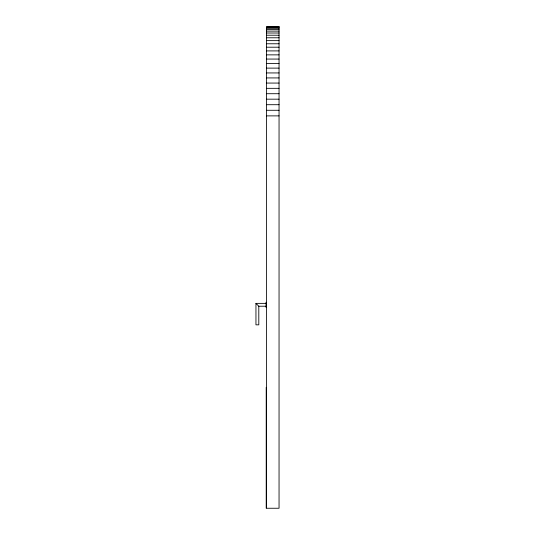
<?xml version="1.0" encoding="UTF-8"?>
<svg xmlns="http://www.w3.org/2000/svg" width="535" height="535" viewBox="0 0 535 535"><rect width="100%" height="100%" fill="white"/><g stroke="black" fill="none" stroke-linecap="round" stroke-linejoin="round"><path stroke-width="0.8" d="M266.564 26.924L279.049 26.924M266.564 27.452L279.049 27.452M266.564 28.328L279.049 28.328M266.564 29.552L279.049 29.552M266.564 31.11L279.049 31.11M266.564 33.009L279.049 33.009M266.564 35.23L279.049 35.23M266.564 37.778L279.049 37.778M266.564 40.627L279.049 40.627M266.564 43.77L279.049 43.77M266.564 47.207L279.049 47.207M266.564 50.905L279.049 50.905M266.564 54.864L279.049 54.864M266.564 59.064L279.049 59.064M266.564 63.491L279.049 63.491M266.564 68.119L279.049 68.119M266.564 72.941L279.049 72.941M266.564 77.929L279.049 77.929M266.564 83.065L279.049 83.065M266.564 88.335L279.049 88.335M266.564 93.712L279.049 93.712M266.564 99.176L279.049 99.176M266.564 104.706L279.049 104.706M266.564 110.284L279.049 110.284M266.564 115.881L279.049 115.881M255.957 303.378L258.8 306.221L258.806 324.839L255.957 324.839L255.951 303.372L266.029 303.372M258.806 306.227L266.029 306.227M266.209 387.313L266.209 508.25M266.029 302.215L266.029 307.384M279.049 26.75L266.564 26.75L266.564 508.25L279.049 508.25L279.049 26.75"/></g></svg>
